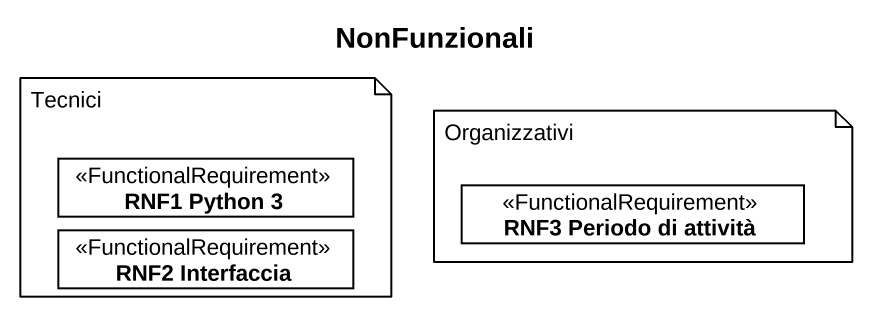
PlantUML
@startuml
title NonFunzionali
hide circle
hide empty members
class "RNF1 Python 3" as RNF1_Python_3 <<FunctionalRequirement>>
class "RNF3 Periodo di attività" as RNF3_Periodo_di_attività <<FunctionalRequirement>>
class "RNF2 Interfaccia" as RNF2_Interfaccia <<FunctionalRequirement>>
note as N1
  Tecnici
end note
note as N2
  Organizzativi
end note
@enduml
